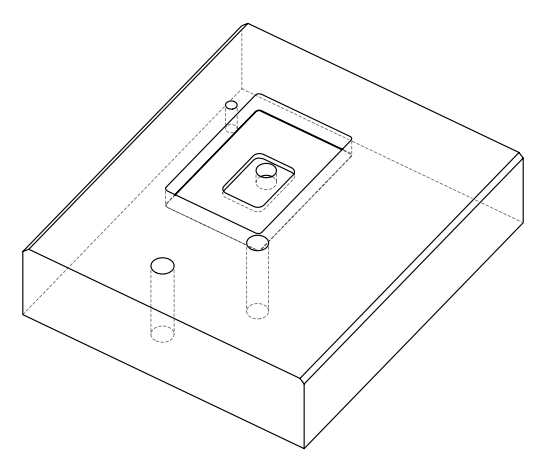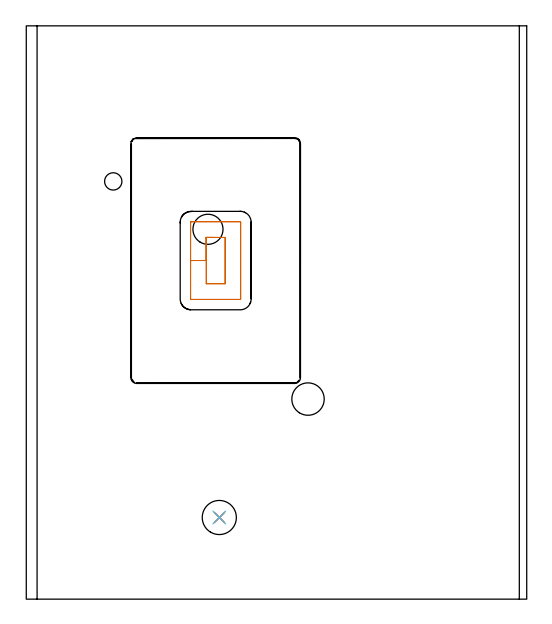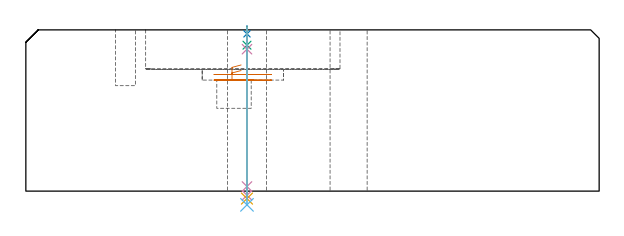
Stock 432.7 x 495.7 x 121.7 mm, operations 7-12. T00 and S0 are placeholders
(PLAN: 12 operations, 10 tool changes, 441.8 min)
(1 INDEXABLE_INSERT_DRILL_THROUGH_HOLE_FROM_SOLID | STEP1HOLE | NXT0302_027 | 0.5 min | 74854 mm3)
(2 INDEXABLE_INSERT_DRILL_BLIND_HOLE_FROM_SOLID | STEP1POCKET | UGT0302_001 | 0.18 min | 7409 mm3)
(3 INDEXABLE_INSERT_DRILL_BLIND_HOLE_FROM_SOLID_1 | STEP1POCKET_1 | UGT0302_005 | 0.1 min | 31392 mm3)
(4 AREA_MILL | FG_CHAMFER_SURFACE | UGT0205_001 | 12.06 min | 10149 mm3)
(5 AREA_MILL_1 | FG_CHAMFER_SURFACE_1 | UGT0205_001 | 16.05 min | 21446 mm3)
(6 MILL_RECTANGULAR_POCKET | POCKET_RECTANGULAR_STRAIGHT | UGT0201_084 | Follow Part, ap 1.5, ae 75% | 409.51 min | 915323 mm3)
(7 MILL_RECTANGULAR_POCKET_1 | POCKET_RECTANGULAR_STRAIGHT_1 | UGT0201_100 | Follow Part, ap 4.5, ae 75% | 1.62 min | 36932 mm3)
(8 SPOT_DRILL | STEP1HOLE_1 | NXT0321_9005460120000 | 0.05 min | 174 mm3)
(9 DRILL_BLIND_HOLE_INTO_CENTER | STEP1HOLE_1 | UGT0301_196 | 0.06 min | 365 mm3)
(10 GUN_DRILL_THROUGH_HOLE | STEP1HOLE_1 | UGT0307_003 | 0.57 min | 4240 mm3)
(11 SPADE_DRILL_TO_ENLARGE_THROUGH_HOLE | STEP1HOLE_1 | UGT0306_009 | 0.52 min | 27844 mm3)
(12 DRILL_TO_ENLARGE_THROUGH_HOLE | STEP1HOLE_1 | UGT0301_394 | 0.54 min | 50469 mm3)
(TOOL NXT0302_027 | Index. Insert Drill 28mm [880-D2800L32-05] | D28 PA176 FL140 Z2)
(TOOL UGT0302_001 | Indexable Insert Drill 15mm | D15 PA180 FL50 Z2)
(TOOL UGT0302_005 | Indexable Insert Drill 26mm | D26 PA180 FL50 Z2)
(TOOL UGT0205_001 | Chamfer Mill 20 x 3 x 45 deg. | D20 FL50 Z2)
(TOOL UGT0201_084 | End mill 6 mm | D6 R1 FL30 Z4)
(TOOL UGT0201_100 | End Mill 18 mm | D18 FL22 Z2)
(TOOL NXT0321_9005460120000 | NC Spot Drill, 142deg, 12mm, Carbide, Uncoated | D12 PA142 FL30 Z2)
(TOOL UGT0301_196 | Twist Drill 7.7 mm | D7.7 PA118 FL73 Z2)
(TOOL UGT0307_003 | Gun Drill 7 mm | D7 PA130 FL24 Z1)
(TOOL UGT0306_009 | Spade Drill 18.5mm | D18.5 PA132 FL10 Z2)
(TOOL UGT0301_394 | Twist Drill 29.5 mm | D29.5 PA118 FL165 Z2)
(OP 7 MILL_RECTANGULAR_POCKET_1)
G17 G21 G94 G90
T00 M6
G54
G17 G0 G90 X162.462 Y312.8 S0 M3
G43 Z131.7 H0
Z95.222
G94 G1 X155.6 Z93.383 F250.
Y292.75 Z88.011
Y272.7 F500.
X171.9
Y312.8
X155.6
Y292.75
X142.1
Y259.6
G3 X142.5 Y259.2 R0.4
G1 X185.
G3 X185.4 Y259.6 R0.4
G1 Y325.9
G3 X185. Y326.3 R0.4
G1 X142.5
G3 X142.1 Y325.9 R0.4
G1 Y292.75
Y291.75
G0 X162.462 Y312.8 Z91.011
G1 X155.6 Z89.172 F250.
Y292.75 Z83.8
Y272.7 F500.
X171.9
Y312.8
X155.6
Y292.75
X142.1
Y259.6
G3 X142.5 Y259.2 R0.4
G1 X185.
G3 X185.4 Y259.6 R0.4
G1 Y325.9
G3 X185. Y326.3 R0.4
G1 X142.5
G3 X142.1 Y325.9 R0.4
G1 Y292.75
Y291.75
G0 Z131.7
M5
M2
(OP 8 SPOT_DRILL)
G17 G21 G94 G90
T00 M6
G54
G17 G0 G90 X166.9 Y70.6 S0 M3
G43 Z131.7 H0
G94 G81 G98 Z118.7 F250. R124.7
G80
M5
M2
(OP 9 DRILL_BLIND_HOLE_INTO_CENTER)
G17 G21 G94 G90
T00 M6
G54
G17 G0 G90 X166.9 Y70.6 S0 M3
G43 Z131.7 H0
G94 G81 G98 Z110.15 F250. R123.7
G80
M5
M2
(OP 10 GUN_DRILL_THROUGH_HOLE)
G17 G21 G94 G90
T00 M6
G54
G17 G0 G90 X166.9 Y70.6 M8
G43 Z131.7 H0
Z119.333
S716 M3
G94 G1 Z107.121 F125. M26
G4 X.084
Z3.5 F250.
G4 X.084
Z-3.132 F125.
G4 X.084
M5
M9
G0 Z119.333
Z131.7
M2
(OP 11 SPADE_DRILL_TO_ENLARGE_THROUGH_HOLE)
G17 G21 G94 G90
T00 M6
G54
G17 G0 G90 X166.9 Y70.6 S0 M3
G43 Z131.7 H0
G94 G73 G98 Z-5.618 F250. Q18.188 R123.7
G80
M5
M2
(OP 12 DRILL_TO_ENLARGE_THROUGH_HOLE)
G17 G21 G94 G90
T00 M6
G54
G17 G0 G90 X166.9 Y70.6 S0 M3
G43 Z131.7 H0
G94 G73 G98 Z-10.363 F250. Q26.413 R123.7
G80
M5
M2
